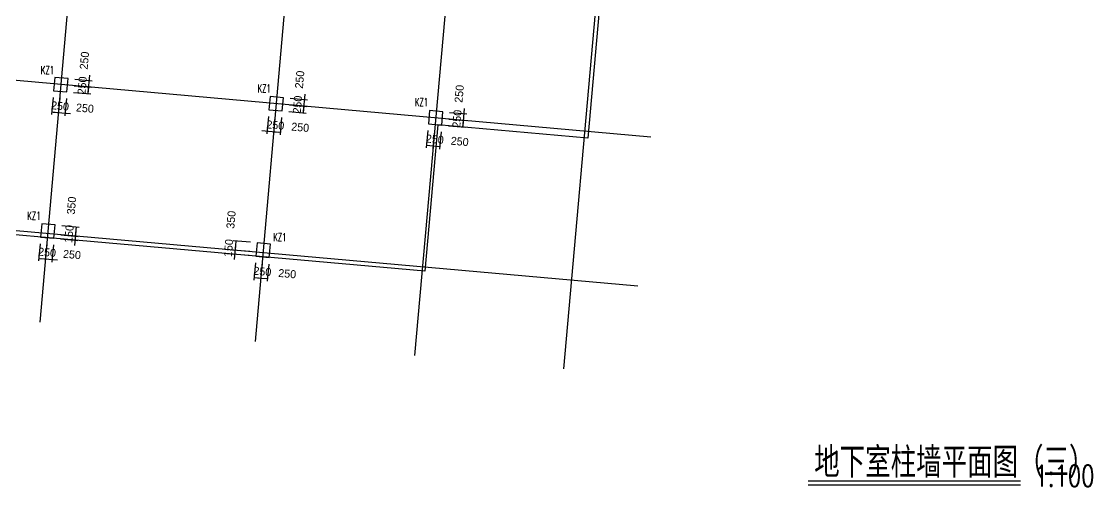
# Model space of a CAD drawing. Extents: x 387171 to 699106, y 11966 to 245688.
# Drawn here: x 638718 to 678857, y 34746 to 52155 of the extents above; entities that cross this region are included whole.
import ezdxf

# ---------------------------------------------------------------- set-up
doc = ezdxf.new("R2010")
doc.units = 0
doc.header["$LTSCALE"] = 100
doc.header["$MEASUREMENT"] = 0
for name, color, linetype in [('COLU', 7, 'Continuous'), ('DIM', 3, 'Continuous'), ('DOTE', 253, 'Continuous'), ('NUM', 7, 'Continuous'), ('梁说明', 2, 'Continuous')]:
    doc.layers.add(name, color=color, linetype=linetype)
doc.styles.add('hztxt', font='hztxt')
doc.styles.get("Standard").update_dxf_attribs({"font": 'standard'})
doc.dimstyles.get("Standard").update_dxf_attribs({"dimtxt": 300, "dimasz": 100, "dimexe": 100, "dimexo": 250, "dimgap": 100, "dimtad": 0, "dimtoh": 1, "dimdec": 0, "dimdsep": 46, "dimcen": 0.09, "dimclrt": 7, "dimadec": 0, "dimazin": 0, "dimtfac": 1, "dimtdec": 4, "dimtofl": 0, "dimtmove": 0, "dimatfit": 3, "dimfxl": 1, "dimtolj": 1, "dimtzin": 0, "dimarcsym": 0})

# ---------------------------------------------------------------- blocks, each defined once
blk = doc.blocks.new('*D1290')
at = {"layer": 'DIM', "color": 0, "linetype": 'ByBlock', "lineweight": -2}
for p, q in [((653947, 48069), (653890, 47421)), ((654196, 48047), (654139, 47399)), ((653899, 47521), (654148, 47499))]:
    blk.add_line(p, q, dxfattribs=at)
for points in [[(653899, 47521), (654000, 47529), (653997, 47496)], [(654148, 47499), (654047, 47491), (654050, 47524)]]:
    blk.add_solid(points, dxfattribs=at)
at = {"layer": 'DIM', "color": 7, "linetype": 'Continuous', "lineweight": -2, "insert": (654210, 47744), "char_height": 300, "width": 566.67, "attachment_point": 5, "rotation": 354.9316, "style": 'hztxt'}
blk.add_mtext('250', dxfattribs=at)
blk = doc.blocks.new('*D810')
at = {"layer": 'DIM', "color": 0, "linetype": 'ByBlock', "lineweight": -2}
for p, q in [((654196, 48047), (654139, 47399)), ((654445, 48025), (654388, 47377)), ((654148, 47499), (654397, 47477))]:
    blk.add_line(p, q, dxfattribs=at)
for points in [[(654148, 47499), (654249, 47507), (654246, 47473)], [(654397, 47477), (654296, 47469), (654299, 47502)]]:
    blk.add_solid(points, dxfattribs=at)
at = {"layer": 'DIM', "color": 7, "linetype": 'Continuous', "lineweight": -2, "insert": (655142, 47662), "char_height": 300, "width": 566.67, "attachment_point": 5, "rotation": 354.9316, "style": 'hztxt'}
blk.add_mtext('250', dxfattribs=at)
blk = doc.blocks.new('*D767')
at = {"layer": 'DIM', "color": 0, "linetype": 'ByBlock', "lineweight": -2}
for p, q in [((654717, 48252), (655364, 48194)), ((654739, 48501), (655386, 48443)), ((655264, 48203), (655286, 48452))]:
    blk.add_line(p, q, dxfattribs=at)
for points in [[(655264, 48203), (655257, 48304), (655290, 48301)], [(655286, 48452), (655294, 48351), (655261, 48354)]]:
    blk.add_solid(points, dxfattribs=at)
at = {"layer": 'DIM', "color": 7, "linetype": 'Continuous', "lineweight": -2, "insert": (655041, 48514), "char_height": 300, "width": 566.67, "attachment_point": 5, "rotation": 84.9316, "style": 'hztxt'}
blk.add_mtext('250', dxfattribs=at)
blk = doc.blocks.new('*D327')
at = {"layer": 'DIM', "color": 0, "linetype": 'ByBlock', "lineweight": -2}
for p, q in [((654761, 48750), (655408, 48692)), ((655269, 48253), (655326, 48900)), ((654739, 48501), (655386, 48443))]:
    blk.add_line(p, q, dxfattribs=at)
for points in [[(655309, 48701), (655301, 48802), (655334, 48799)], [(655286, 48452), (655294, 48351), (655261, 48354)]]:
    blk.add_solid(points, dxfattribs=at)
at = {"layer": 'DIM', "color": 7, "linetype": 'Continuous', "lineweight": -2, "insert": (655124, 49447), "char_height": 300, "width": 566.67, "attachment_point": 5, "rotation": 84.9316, "style": 'hztxt'}
blk.add_mtext('250', dxfattribs=at)
blk = doc.blocks.new('*D2919')
at = {"layer": 'DIM', "color": 0, "linetype": 'ByBlock', "lineweight": -2}
for p, q in [((647971, 48599), (647913, 47951)), ((648220, 48577), (648162, 47929)), ((647723, 48069), (648370, 48011))]:
    blk.add_line(p, q, dxfattribs=at)
for points in [[(647922, 48051), (647821, 48043), (647824, 48076)], [(648171, 48029), (648272, 48037), (648269, 48004)]]:
    blk.add_solid(points, dxfattribs=at)
at = {"layer": 'DIM', "color": 7, "linetype": 'Continuous', "lineweight": -2, "insert": (648233, 48274), "char_height": 300, "width": 566.67, "attachment_point": 5, "rotation": 354.9316, "style": 'hztxt'}
blk.add_mtext('250', dxfattribs=at)
blk = doc.blocks.new('*D2833')
at = {"layer": 'DIM', "color": 0, "linetype": 'ByBlock', "lineweight": -2}
for p, q in [((648220, 48577), (648162, 47929)), ((648469, 48555), (648411, 47907)), ((648171, 48029), (648420, 48007))]:
    blk.add_line(p, q, dxfattribs=at)
for points in [[(648171, 48029), (648272, 48037), (648269, 48004)], [(648420, 48007), (648319, 47999), (648322, 48032)]]:
    blk.add_solid(points, dxfattribs=at)
at = {"layer": 'DIM', "color": 7, "linetype": 'Continuous', "lineweight": -2, "insert": (649166, 48192), "char_height": 300, "width": 566.67, "attachment_point": 5, "rotation": 354.9316, "style": 'hztxt'}
blk.add_mtext('250', dxfattribs=at)
blk = doc.blocks.new('*D2443')
at = {"layer": 'DIM', "color": 0, "linetype": 'ByBlock', "lineweight": -2}
for p, q in [((648762, 49031), (649410, 48973)), ((649288, 48733), (649310, 48982)), ((648740, 48782), (649387, 48724))]:
    blk.add_line(p, q, dxfattribs=at)
for points in [[(649310, 48982), (649318, 48881), (649285, 48884)], [(649288, 48733), (649280, 48834), (649313, 48831)]]:
    blk.add_solid(points, dxfattribs=at)
at = {"layer": 'DIM', "color": 7, "linetype": 'Continuous', "lineweight": -2, "insert": (649064, 49044), "char_height": 300, "width": 566.67, "attachment_point": 5, "rotation": 84.9316, "style": 'hztxt'}
blk.add_mtext('250', dxfattribs=at)
blk = doc.blocks.new('*D1965')
at = {"layer": 'DIM', "color": 0, "linetype": 'ByBlock', "lineweight": -2}
for p, q in [((649292, 48783), (649350, 49430)), ((648762, 49031), (649410, 48973)), ((648784, 49280), (649432, 49222))]:
    blk.add_line(p, q, dxfattribs=at)
for points in [[(649310, 48982), (649318, 48881), (649285, 48884)], [(649332, 49231), (649324, 49332), (649357, 49329)]]:
    blk.add_solid(points, dxfattribs=at)
at = {"layer": 'DIM', "color": 7, "linetype": 'Continuous', "lineweight": -2, "insert": (649147, 49977), "char_height": 300, "width": 566.67, "attachment_point": 5, "rotation": 84.9316, "style": 'hztxt'}
blk.add_mtext('250', dxfattribs=at)
blk = doc.blocks.new('*D1928')
at = {"layer": 'DIM', "color": 0, "linetype": 'ByBlock', "lineweight": -2}
for p, q in [((647302, 43890), (646655, 43947)), ((646754, 43938), (646723, 43590)), ((647271, 43541), (646624, 43598))]:
    blk.add_line(p, q, dxfattribs=at)
for points in [[(646754, 43938), (646762, 43837), (646729, 43840)], [(646723, 43590), (646716, 43691), (646749, 43688)]]:
    blk.add_solid(points, dxfattribs=at)
at = {"layer": 'DIM', "color": 7, "linetype": 'Continuous', "lineweight": -2, "insert": (646574, 44734), "char_height": 300, "width": 566.67, "attachment_point": 5, "rotation": 84.9316, "style": 'hztxt'}
blk.add_mtext('350', dxfattribs=at)
blk = doc.blocks.new('*D1480')
at = {"layer": 'DIM', "color": 0, "linetype": 'ByBlock', "lineweight": -2}
for p, q in [((646741, 43789), (646692, 43241)), ((647258, 43392), (646611, 43449)), ((647271, 43541), (646624, 43598))]:
    blk.add_line(p, q, dxfattribs=at)
for points in [[(646710, 43440), (646718, 43339), (646685, 43342)], [(646723, 43590), (646716, 43691), (646749, 43688)]]:
    blk.add_solid(points, dxfattribs=at)
at = {"layer": 'DIM', "color": 7, "linetype": 'Continuous', "lineweight": -2, "insert": (646480, 43673), "char_height": 300, "width": 476.67, "attachment_point": 5, "rotation": 84.9316, "style": 'hztxt'}
blk.add_mtext('150', dxfattribs=at)
blk = doc.blocks.new('*D1059')
at = {"layer": 'DIM', "color": 0, "linetype": 'ByBlock', "lineweight": -2}
for p, q in [((647485, 43120), (647428, 42473)), ((647734, 43098), (647677, 42451)), ((647436, 42573), (647685, 42550))]:
    blk.add_line(p, q, dxfattribs=at)
for points in [[(647436, 42573), (647537, 42580), (647535, 42547)], [(647685, 42550), (647584, 42543), (647587, 42576)]]:
    blk.add_solid(points, dxfattribs=at)
at = {"layer": 'DIM', "color": 7, "linetype": 'Continuous', "lineweight": -2, "insert": (647748, 42796), "char_height": 300, "width": 566.67, "attachment_point": 5, "rotation": 354.9316, "style": 'hztxt'}
blk.add_mtext('250', dxfattribs=at)
blk = doc.blocks.new('*D972')
at = {"layer": 'DIM', "color": 0, "linetype": 'ByBlock', "lineweight": -2}
for p, q in [((647734, 43098), (647677, 42451)), ((647983, 43076), (647926, 42429)), ((647685, 42550), (647934, 42528))]:
    blk.add_line(p, q, dxfattribs=at)
for points in [[(647685, 42550), (647786, 42558), (647784, 42525)], [(647934, 42528), (647833, 42521), (647836, 42554)]]:
    blk.add_solid(points, dxfattribs=at)
at = {"layer": 'DIM', "color": 7, "linetype": 'Continuous', "lineweight": -2, "insert": (648680, 42713), "char_height": 300, "width": 566.67, "attachment_point": 5, "rotation": 354.9316, "style": 'hztxt'}
blk.add_mtext('250', dxfattribs=at)
blk = doc.blocks.new('*D568')
at = {"layer": 'DIM', "color": 0, "linetype": 'ByBlock', "lineweight": -2}
for p, q in [((639903, 49314), (639845, 48667)), ((640152, 49292), (640094, 48645)), ((639854, 48767), (640103, 48745))]:
    blk.add_line(p, q, dxfattribs=at)
for points in [[(639854, 48767), (639955, 48774), (639952, 48741)], [(640103, 48745), (640002, 48737), (640005, 48770)]]:
    blk.add_solid(points, dxfattribs=at)
at = {"layer": 'DIM', "color": 7, "linetype": 'Continuous', "lineweight": -2, "insert": (640165, 48990), "char_height": 300, "width": 566.67, "attachment_point": 5, "rotation": 354.9316, "style": 'hztxt'}
blk.add_mtext('250', dxfattribs=at)
blk = doc.blocks.new('*D114')
at = {"layer": 'DIM', "color": 0, "linetype": 'ByBlock', "lineweight": -2}
for p, q in [((640152, 49292), (640094, 48645)), ((640401, 49270), (640343, 48623)), ((639904, 48762), (640551, 48705))]:
    blk.add_line(p, q, dxfattribs=at)
for points in [[(640103, 48745), (640002, 48737), (640005, 48770)], [(640352, 48722), (640453, 48730), (640450, 48697)]]:
    blk.add_solid(points, dxfattribs=at)
at = {"layer": 'DIM', "color": 7, "linetype": 'Continuous', "lineweight": -2, "insert": (641098, 48907), "char_height": 300, "width": 566.67, "attachment_point": 5, "rotation": 354.9316, "style": 'hztxt'}
blk.add_mtext('250', dxfattribs=at)
blk = doc.blocks.new('*D2712')
at = {"layer": 'DIM', "color": 0, "linetype": 'ByBlock', "lineweight": -2}
for p, q in [((640672, 49497), (641319, 49440)), ((640694, 49746), (641341, 49689)), ((641220, 49449), (641242, 49698))]:
    blk.add_line(p, q, dxfattribs=at)
for points in [[(641220, 49449), (641212, 49550), (641245, 49547)], [(641242, 49698), (641249, 49597), (641216, 49600)]]:
    blk.add_solid(points, dxfattribs=at)
at = {"layer": 'DIM', "color": 7, "linetype": 'Continuous', "lineweight": -2, "insert": (640996, 49760), "char_height": 300, "width": 566.67, "attachment_point": 5, "rotation": 84.9316, "style": 'hztxt'}
blk.add_mtext('250', dxfattribs=at)
blk = doc.blocks.new('*D2635')
at = {"layer": 'DIM', "color": 0, "linetype": 'ByBlock', "lineweight": -2}
for p, q in [((640716, 49995), (641363, 49938)), ((641224, 49498), (641281, 50146)), ((640694, 49746), (641341, 49689))]:
    blk.add_line(p, q, dxfattribs=at)
for points in [[(641264, 49947), (641256, 50048), (641289, 50045)], [(641242, 49698), (641249, 49597), (641216, 49600)]]:
    blk.add_solid(points, dxfattribs=at)
at = {"layer": 'DIM', "color": 7, "linetype": 'Continuous', "lineweight": -2, "insert": (641079, 50692), "char_height": 300, "width": 566.67, "attachment_point": 5, "rotation": 84.9316, "style": 'hztxt'}
blk.add_mtext('250', dxfattribs=at)
blk = doc.blocks.new('*D2290')
at = {"layer": 'DIM', "color": 0, "linetype": 'ByBlock', "lineweight": -2}
for p, q in [((639417, 43836), (639359, 43189)), ((639666, 43814), (639608, 43166)), ((639368, 43288), (639617, 43266))]:
    blk.add_line(p, q, dxfattribs=at)
for points in [[(639368, 43288), (639469, 43296), (639466, 43263)], [(639617, 43266), (639516, 43258), (639519, 43291)]]:
    blk.add_solid(points, dxfattribs=at)
at = {"layer": 'DIM', "color": 7, "linetype": 'Continuous', "lineweight": -2, "insert": (639679, 43512), "char_height": 300, "width": 566.67, "attachment_point": 5, "rotation": 354.9316, "style": 'hztxt'}
blk.add_mtext('250', dxfattribs=at)
blk = doc.blocks.new('*D1812')
at = {"layer": 'DIM', "color": 0, "linetype": 'ByBlock', "lineweight": -2}
for p, q in [((639666, 43814), (639608, 43166)), ((639915, 43792), (639857, 43144)), ((639418, 43284), (640065, 43226))]:
    blk.add_line(p, q, dxfattribs=at)
for points in [[(639617, 43266), (639516, 43258), (639519, 43291)], [(639866, 43244), (639967, 43252), (639964, 43219)]]:
    blk.add_solid(points, dxfattribs=at)
at = {"layer": 'DIM', "color": 7, "linetype": 'Continuous', "lineweight": -2, "insert": (640612, 43429), "char_height": 300, "width": 566.67, "attachment_point": 5, "rotation": 354.9316, "style": 'hztxt'}
blk.add_mtext('250', dxfattribs=at)
blk = doc.blocks.new('*D1772')
at = {"layer": 'DIM', "color": 0, "linetype": 'ByBlock', "lineweight": -2}
for p, q in [((640199, 44168), (640846, 44111)), ((640716, 43771), (640765, 44319)), ((640186, 44019), (640833, 43961))]:
    blk.add_line(p, q, dxfattribs=at)
for points in [[(640747, 44120), (640739, 44221), (640772, 44218)], [(640734, 43970), (640741, 43869), (640708, 43872)]]:
    blk.add_solid(points, dxfattribs=at)
at = {"layer": 'DIM', "color": 7, "linetype": 'Continuous', "lineweight": -2, "insert": (640503, 44203), "char_height": 300, "width": 476.67, "attachment_point": 5, "rotation": 84.9316, "style": 'hztxt'}
blk.add_mtext('150', dxfattribs=at)
blk = doc.blocks.new('*D1326')
at = {"layer": 'DIM', "color": 0, "linetype": 'ByBlock', "lineweight": -2}
for p, q in [((640199, 44168), (640846, 44111)), ((640230, 44517), (640877, 44459)), ((640747, 44120), (640778, 44468))]:
    blk.add_line(p, q, dxfattribs=at)
for points in [[(640747, 44120), (640739, 44221), (640772, 44218)], [(640778, 44468), (640786, 44367), (640752, 44370)]]:
    blk.add_solid(points, dxfattribs=at)
at = {"layer": 'DIM', "color": 7, "linetype": 'Continuous', "lineweight": -2, "insert": (640597, 45264), "char_height": 300, "width": 566.67, "attachment_point": 5, "rotation": 84.9316, "style": 'hztxt'}
blk.add_mtext('350', dxfattribs=at)

msp = doc.modelspace()

# ---------------------------------------------------------------- linework, layer by layer
at = {"color": 6, "lineweight": 30}
msp.add_lwpolyline([(476181.3, 232428.8), (494258.1, 233154.4), (494258.1, 231537.9), (540808.1, 231537.9), (540808.1, 232387.9), (590208.1, 232387.9), (590208.1, 232187.9), (593108.1, 232187.9), (593108.1, 230737.9), (608058.1, 230737.9), (608058.1, 231687.9), (648158.1, 231687.9), (648158.1, 230737.9), (657058.1, 230737.9), (657158.1, 196187.9), (658248.2, 196187.9), (663075.9, 83077.9), (659946, 47787.8), (654318.1, 48286.9), (653832.2, 42808.4), (496133.5, 56794.9), (482757.4, 68610.1), (476181.3, 232428.8)], dxfattribs=at)
at = {"layer": 'COLU'}
for points in [[(639924.6, 49563.5), (640422.6, 49519.3), (640466.8, 50017.4), (639968.8, 50061.6)], [(647992.9, 48847.9), (648491, 48803.8), (648535.1, 49301.8), (648037.1, 49346)], [(653969.5, 48317.9), (654467.5, 48273.7), (654511.7, 48771.7), (654013.6, 48815.9)], [(639438.7, 44085), (639936.8, 44040.8), (639980.9, 44538.9), (639482.9, 44583.1)], [(647507, 43369.4), (648005.1, 43325.3), (648049.3, 43823.3), (647551.2, 43867.5)]]:
    msp.add_lwpolyline(points, close=True, dxfattribs=at)
at = {"layer": 'DOTE'}
for p, q in [((644842.6, 102184.8), (639406.7, 40893.9)), ((662925.6, 83081.3), (659029.6, 39153.6)), ((650971.8, 79605), (647475, 40178.3)), ((656948.3, 79075), (653451.5, 39648.3)), ((662308.9, 47829.2), (489036.8, 63196.9)), ((661814.2, 42251.1), (496111.9, 56947.4))]:
    msp.add_line(p, q, dxfattribs=at)
at = {"layer": '梁说明'}
for points in [[(676150.6, 34942), (668204.9, 34942)], [(676150.6, 34792.1), (668204.9, 34792.1)]]:
    msp.add_lwpolyline(points, dxfattribs=at)

# ---------------------------------------------------------------- texts
at = {"layer": 'NUM', "color": 200, "width": 0.7}
for p in [(639443.4, 50183.5), (647567.1, 49495.7), (653463.4, 48987.7), (638938.8, 44731.5), (648155.3, 43929.4)]:
    msp.add_text('KZ1', height=300, dxfattribs=at).set_placement(p)
at = {"layer": '梁说明', "width": 0.7}
msp.add_text('地下室柱墙平面图（三）', height=1000, rotation=360, dxfattribs=at).set_placement((668424.3, 35188.2))
at = {"layer": '梁说明', "width": 0.8}
msp.add_text('1:100', height=800, dxfattribs=at).set_placement((676682.8, 34746.1))

# ---------------------------------------------------------------- dimensions: what is measured, and where the dimension line sits
at = {"layer": 'DIM', "color": 200}
for p1, p2, picture, middle in [((640444.7, 49768.4), (640466.8, 50017.4), '*D2635', (641033.9, 50186)), ((648513.1, 49052.8), (648535.1, 49301.8), '*D1965', (649102.3, 49470.4)), ((640422.6, 49519.3), (640444.7, 49768.4), '*D2712', (640951.2, 49253.5)), ((639924.6, 49563.5), (640173.6, 49541.4), '*D568', (639658.8, 49034.9)), ((640173.6, 49541.4), (640422.6, 49519.3), '*D114', (640591.3, 48952.2)), ((654489.6, 48522.7), (654511.7, 48771.7), '*D327', (655078.8, 48940.4)), ((648491, 48803.8), (648513.1, 49052.8), '*D2443', (649019.6, 48537.9)), ((647992.9, 48847.9), (648242, 48825.8), '*D2919', (647727.1, 48319.3)), ((648242, 48825.8), (648491, 48803.8), '*D2833', (648659.6, 48236.6)), ((654467.5, 48273.7), (654489.6, 48522.7), '*D767', (654996.1, 48007.9)), ((653969.5, 48317.9), (654218.5, 48295.8), '*D1290', (653703.7, 47789.3)), ((654218.5, 48295.8), (654467.5, 48273.7), '*D810', (654636.2, 47706.6)), ((639950, 44190.3), (639980.9, 44538.9), '*D1326', (640548, 44707.5)), ((647551.2, 43867.5), (647520.3, 43518.8), '*D1928', (646524.6, 44177.5)), ((639936.8, 44040.8), (639950, 44190.3), '*D1772', (640466.8, 43791.1)), ((639438.7, 44085), (639687.7, 44062.9), '*D2290', (639172.9, 43556.4)), ((639687.7, 44062.9), (639936.8, 44040.8), '*D1812', (640105.4, 43473.7)), ((647520.3, 43518.8), (647507, 43369.4), '*D1480', (646443.3, 43261.1)), ((647507, 43369.4), (647756.1, 43347.3), '*D1059', (647241.2, 42840.8)), ((647756.1, 43347.3), (648005.1, 43325.3), '*D972', (648173.7, 42758.1))]:
    dim = msp.add_aligned_dim(p1=p1, p2=p2, distance=-800, dimstyle='Standard', dxfattribs=at)
    dim.commit()
    dim.dimension.update_dxf_attribs({"geometry": picture, "text_midpoint": middle})

doc.saveas('drawing.dxf')
